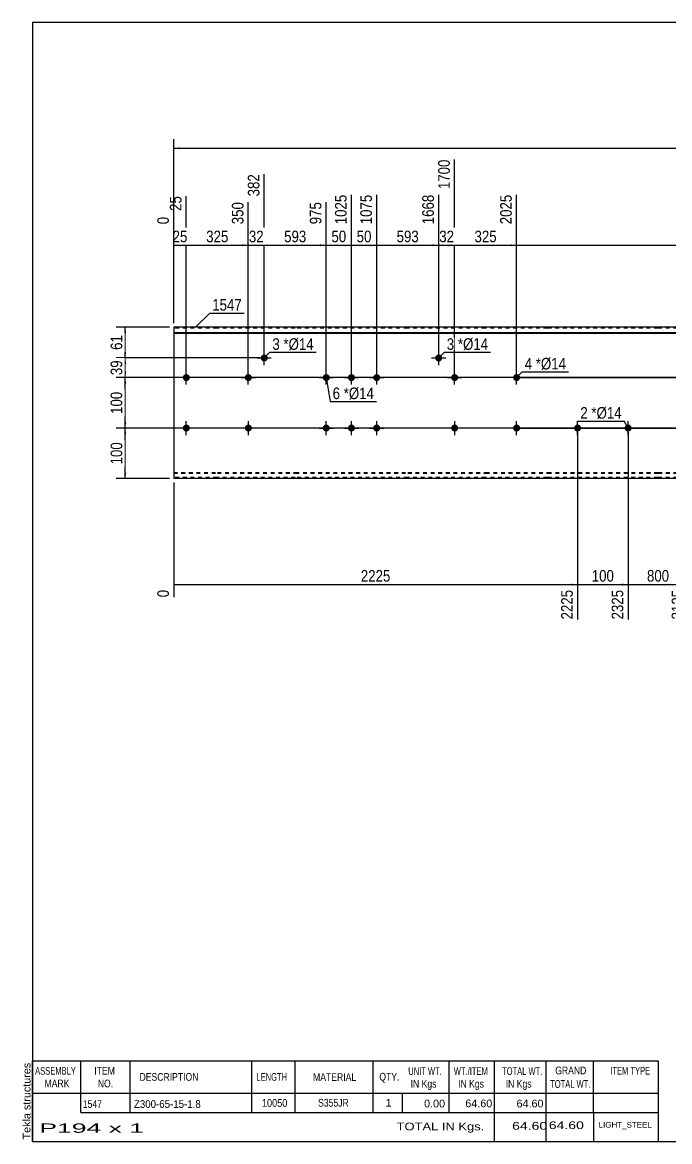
# Model space of a CAD drawing. Header units: millimetres. Extents: x -37 to 365, y -183 to 94.
# Drawn here: x -37.5 to 122.8, y -182.9 to 94.2 of the extents above; entities that cross this region are included whole.
import ezdxf

# ---------------------------------------------------------------- set-up
doc = ezdxf.new("R2010")
doc.units = ezdxf.units.MM
doc.linetypes.add('DXK_LINE_DOT1', pattern=[1.8814, 0.9407, -0.9407])
doc.styles.add('Arial', font='ARIAL.TTF', dxfattribs={"height": 0.2})
doc.styles.add('Arial Narrow', font='ARIALN.TTF', dxfattribs={"height": 0.2})

# ---------------------------------------------------------------- blocks, each defined once
blk = doc.blocks.new('Unknown-629086003-2321')
at = {"color": 5, "linetype": 'Continuous'}
for p, q in [((365.05, 94.17), (-34.95, 94.17)), ((-34.95, 94.17), (-34.95, -182.83)), ((365.05, -182.83), (365.05, 94.17)), ((-34.95, -182.83), (365.05, -182.83))]:
    blk.add_line(p, q, dxfattribs=at)
at = {"color": 174, "linetype": 'Continuous', "style": 'Arial'}
blk.add_text('Tekla structures', height=1.9102, rotation=90, dxfattribs=at).set_placement((-35.45, -182.33))
blk = doc.blocks.new('Bolt-629086003-1223 - 1203')
at = {"linetype": 'Continuous'}
blk.add_hatch(color=3, dxfattribs=at).paths.add_polyline_path([(17.59, 6.25, -1), (19.34, 6.25, -1)])
at = {"color": 3, "linetype": 'Continuous'}
for p, q in [((16.72, 6.25), (20.22, 6.25)), ((18.47, 4.5), (18.47, 8))]:
    blk.add_line(p, q, dxfattribs=at)
blk = doc.blocks.new('Part-629086003-1218 - 1203')
at = {"color": 2, "linetype": 'Continuous'}
for p, q in [((0, 18.75), (0, -18.75)), ((10.75, 18.75), (0, 18.75)), ((0, 17.42), (10.75, 17.42)), ((0, 17.27), (10.75, 17.27)), ((30.03, 18.75), (10.85, 18.75)), ((10.85, 17.42), (30.03, 17.42)), ((10.85, 17.27), (30.03, 17.27)), ((57.88, 18.75), (30.13, 18.75)), ((30.13, 17.42), (57.88, 17.42)), ((30.13, 17.27), (57.88, 17.27)), ((77.16, 18.75), (57.98, 18.75)), ((57.98, 17.42), (77.16, 17.42)), ((57.98, 17.27), (77.16, 17.27)), ((92.51, 18.75), (77.26, 18.75)), ((77.26, 17.42), (92.51, 17.42)), ((77.26, 17.27), (92.51, 17.27)), ((119.86, 18.75), (92.61, 18.75)), ((92.61, 17.42), (119.86, 17.42)), ((92.61, 17.27), (119.86, 17.27)), ((147.21, 18.75), (119.96, 18.75)), ((119.96, 17.42), (147.21, 17.42)), ((119.96, 17.27), (147.21, 17.27)), ((174.56, 18.75), (147.31, 18.75)), ((147.31, 17.42), (174.56, 17.42)), ((147.31, 17.27), (174.56, 17.27)), ((188.91, 18.75), (174.66, 18.75)), ((174.66, 17.42), (188.91, 17.42)), ((174.66, 17.27), (188.91, 17.27)), ((216.26, 18.75), (189.01, 18.75)), ((189.01, 17.42), (216.26, 17.42)), ((189.01, 17.27), (216.26, 17.27)), ((243.61, 18.75), (216.36, 18.75)), ((216.36, 17.42), (243.61, 17.42)), ((216.36, 17.27), (243.61, 17.27)), ((258.95, 18.75), (243.71, 18.75)), ((243.71, 17.42), (258.95, 17.42)), ((243.71, 17.27), (258.95, 17.27)), ((279.68, 18.75), (259.05, 18.75)), ((259.05, 17.42), (279.68, 17.42)), ((259.05, 17.27), (279.68, 17.27)), ((307.52, 18.75), (279.78, 18.75)), ((279.78, 17.42), (307.52, 17.42)), ((279.78, 17.27), (307.52, 17.27)), ((328.25, 18.75), (307.62, 18.75)), ((307.62, 17.42), (328.25, 17.42)), ((307.62, 17.27), (328.25, 17.27)), ((339.1, 18.75), (328.35, 18.75)), ((328.35, 17.42), (339.1, 17.42)), ((328.35, 17.27), (339.1, 17.27)), ((339.1, 17.42), (339.1, 18.75)), ((339.1, -18.75), (339.1, 17.42)), ((10.75, -18.75), (0, -18.75)), ((30.03, -18.75), (10.85, -18.75)), ((57.88, -18.75), (30.13, -18.75)), ((77.16, -18.75), (57.98, -18.75)), ((92.51, -18.75), (77.26, -18.75)), ((119.86, -18.75), (92.61, -18.75)), ((147.21, -18.75), (119.96, -18.75)), ((174.56, -18.75), (147.31, -18.75)), ((188.91, -18.75), (174.66, -18.75)), ((216.26, -18.75), (189.01, -18.75)), ((243.61, -18.75), (216.36, -18.75)), ((258.95, -18.75), (243.71, -18.75)), ((279.68, -18.75), (259.05, -18.75)), ((307.52, -18.75), (279.78, -18.75)), ((328.25, -18.75), (307.62, -18.75)), ((339.1, -18.75), (328.35, -18.75))]:
    blk.add_line(p, q, dxfattribs=at)
at = {"color": 7, "linetype": 'DXK_LINE_DOT1'}
for p, q in [((10.75, 18.52), (0, 18.52)), ((30.03, 18.52), (10.85, 18.52)), ((57.88, 18.52), (30.13, 18.52)), ((77.16, 18.52), (57.98, 18.52)), ((92.51, 18.52), (77.26, 18.52)), ((119.86, 18.52), (92.61, 18.52)), ((147.21, 18.52), (119.96, 18.52)), ((174.56, 18.52), (147.31, 18.52)), ((188.91, 18.52), (174.66, 18.52)), ((216.26, 18.52), (189.01, 18.52)), ((243.61, 18.52), (216.36, 18.52)), ((258.95, 18.52), (243.71, 18.52)), ((279.68, 18.52), (259.05, 18.52)), ((307.52, 18.52), (279.78, 18.52)), ((328.25, 18.52), (307.62, 18.52)), ((339.1, 18.52), (328.35, 18.52)), ((0, -17.27), (10.75, -17.27)), ((0, -17.42), (10.75, -17.42)), ((10.75, -18.52), (0, -18.52)), ((10.85, -17.27), (30.03, -17.27)), ((10.85, -17.42), (30.03, -17.42)), ((30.03, -18.52), (10.85, -18.52)), ((30.13, -17.27), (57.88, -17.27)), ((30.13, -17.42), (57.88, -17.42)), ((57.88, -18.52), (30.13, -18.52)), ((57.98, -17.27), (77.16, -17.27)), ((57.98, -17.42), (77.16, -17.42)), ((77.16, -18.52), (57.98, -18.52)), ((77.26, -17.27), (92.51, -17.27)), ((77.26, -17.42), (92.51, -17.42)), ((92.51, -18.52), (77.26, -18.52)), ((92.61, -17.27), (119.86, -17.27)), ((92.61, -17.42), (119.86, -17.42)), ((119.86, -18.52), (92.61, -18.52)), ((119.96, -17.27), (147.21, -17.27)), ((119.96, -17.42), (147.21, -17.42)), ((147.21, -18.52), (119.96, -18.52)), ((147.31, -17.27), (174.56, -17.27)), ((147.31, -17.42), (174.56, -17.42)), ((174.56, -18.52), (147.31, -18.52)), ((174.66, -17.27), (188.91, -17.27)), ((174.66, -17.42), (188.91, -17.42)), ((188.91, -18.52), (174.66, -18.52)), ((189.01, -17.27), (216.26, -17.27)), ((189.01, -17.42), (216.26, -17.42)), ((216.26, -18.52), (189.01, -18.52)), ((216.36, -17.27), (243.61, -17.27)), ((216.36, -17.42), (243.61, -17.42)), ((243.61, -18.52), (216.36, -18.52)), ((243.71, -17.27), (258.95, -17.27)), ((243.71, -17.42), (258.95, -17.42)), ((258.95, -18.52), (243.71, -18.52)), ((259.05, -17.27), (279.68, -17.27)), ((259.05, -17.42), (279.68, -17.42)), ((279.68, -18.52), (259.05, -18.52)), ((279.78, -17.27), (307.52, -17.27)), ((279.78, -17.42), (307.52, -17.42)), ((307.52, -18.52), (279.78, -18.52)), ((307.62, -17.27), (328.25, -17.27)), ((307.62, -17.42), (328.25, -17.42)), ((328.25, -18.52), (307.62, -18.52)), ((328.35, -17.27), (339.1, -17.27)), ((328.35, -17.42), (339.1, -17.42)), ((339.1, -18.52), (328.35, -18.52))]:
    blk.add_line(p, q, dxfattribs=at)
blk = doc.blocks.new('Bolt-629086003-1219 - 1203')
at = {"linetype": 'Continuous'}
for points in [[(36.88, 6.25, -1), (38.63, 6.25, -1)], [(43.13, 6.25, -1), (44.88, 6.25, -1)], [(49.38, 6.25, -1), (51.13, 6.25, -1)], [(36.88, -6.25, -1), (38.63, -6.25, -1)], [(43.13, -6.25, -1), (44.88, -6.25, -1)], [(49.38, -6.25, -1), (51.13, -6.25, -1)]]:
    blk.add_hatch(color=3, dxfattribs=at).paths.add_polyline_path(points)
at = {"color": 3, "linetype": 'Continuous'}
for p, q in [((36, 6.25), (39.5, 6.25)), ((37.75, 4.5), (37.75, 8)), ((42.25, 6.25), (45.75, 6.25)), ((44, 4.5), (44, 8)), ((48.5, 6.25), (52, 6.25)), ((50.25, 4.5), (50.25, 8)), ((37.75, -8), (37.75, -4.5)), ((44, -8), (44, -4.5)), ((50.25, -8), (50.25, -4.5)), ((36, -6.25), (39.5, -6.25)), ((42.25, -6.25), (45.75, -6.25)), ((48.5, -6.25), (52, -6.25))]:
    blk.add_line(p, q, dxfattribs=at)
blk = doc.blocks.new('Bolt-629086003-1220 - 1203')
at = {"linetype": 'Continuous'}
blk.add_hatch(color=3, dxfattribs=at).paths.add_polyline_path([(21.54, 11.1, -1), (23.29, 11.1, -1)])
at = {"color": 3, "linetype": 'Continuous'}
for p, q in [((20.66, 11.1), (24.16, 11.1)), ((22.41, 9.35), (22.41, 12.85))]:
    blk.add_line(p, q, dxfattribs=at)
blk = doc.blocks.new('Bolt-629086003-1221 - 1203')
at = {"linetype": 'Continuous'}
blk.add_hatch(color=3, dxfattribs=at).paths.add_polyline_path([(64.72, 11.1, -1), (66.47, 11.1, -1)])
at = {"color": 3, "linetype": 'Continuous'}
for p, q in [((63.85, 11.1), (67.35, 11.1)), ((65.6, 9.35), (65.6, 12.85))]:
    blk.add_line(p, q, dxfattribs=at)
blk = doc.blocks.new('Bolt-629086003-1222 - 1203')
at = {"linetype": 'Continuous'}
blk.add_hatch(color=3, dxfattribs=at).paths.add_polyline_path([(19.34, -6.25, -1), (17.59, -6.25, -1)])
at = {"color": 3, "linetype": 'Continuous'}
for p, q in [((18.47, -4.5), (18.47, -8)), ((20.22, -6.25), (16.72, -6.25))]:
    blk.add_line(p, q, dxfattribs=at)
blk = doc.blocks.new('Bolt-629086003-1238 - 1203')
at = {"linetype": 'Continuous'}
blk.add_hatch(color=3, dxfattribs=at).paths.add_polyline_path([(68.67, 6.25, -1), (70.42, 6.25, -1)])
at = {"color": 3, "linetype": 'Continuous'}
for p, q in [((67.79, 6.25), (71.29, 6.25)), ((69.54, 4.5), (69.54, 8))]:
    blk.add_line(p, q, dxfattribs=at)
blk = doc.blocks.new('Bolt-629086003-1239 - 1203')
at = {"linetype": 'Continuous'}
blk.add_hatch(color=3, dxfattribs=at).paths.add_polyline_path([(70.42, -6.25, -1), (68.67, -6.25, -1)])
at = {"color": 3, "linetype": 'Continuous'}
for p, q in [((69.54, -4.5), (69.54, -8)), ((71.29, -6.25), (67.79, -6.25))]:
    blk.add_line(p, q, dxfattribs=at)
blk = doc.blocks.new('Bolt-629086003-1240 - 1203')
at = {"linetype": 'Continuous'}
for points in [[(2.25, 6.25, -1), (4, 6.25, -1)], [(84.01, 6.25, -1), (85.76, 6.25, -1)]]:
    blk.add_hatch(color=3, dxfattribs=at).paths.add_polyline_path(points)
at = {"color": 3, "linetype": 'Continuous'}
for p, q in [((4.87, 6.25), (1.37, 6.25)), ((3.12, 4.5), (3.12, 8)), ((86.63, 6.25), (83.13, 6.25)), ((84.88, 4.5), (84.88, 8))]:
    blk.add_line(p, q, dxfattribs=at)
blk = doc.blocks.new('Bolt-629086003-1241 - 1203')
at = {"linetype": 'Continuous'}
for points in [[(2.25, -6.25, -1), (4, -6.25, -1)], [(84.01, -6.25, -1), (85.76, -6.25, -1)]]:
    blk.add_hatch(color=3, dxfattribs=at).paths.add_polyline_path(points)
at = {"color": 3, "linetype": 'Continuous'}
for p, q in [((3.12, -8), (3.12, -4.5)), ((84.88, -8), (84.88, -4.5)), ((4.87, -6.25), (1.37, -6.25)), ((86.63, -6.25), (83.13, -6.25))]:
    blk.add_line(p, q, dxfattribs=at)
blk = doc.blocks.new('Bolt-629086003-1242 - 1203')
at = {"linetype": 'Continuous'}
for points in [[(99.98, -5.37, -1), (99.98, -7.12, -1)], [(112.48, -5.37, -1), (112.48, -7.12, -1)]]:
    blk.add_hatch(color=3, dxfattribs=at).paths.add_polyline_path(points)
at = {"color": 3, "linetype": 'Continuous'}
for p, q in [((99.98, -8), (99.98, -4.5)), ((112.48, -8), (112.48, -4.5)), ((98.23, -6.25), (101.73, -6.25)), ((110.73, -6.25), (114.23, -6.25))]:
    blk.add_line(p, q, dxfattribs=at)
blk = doc.blocks.new('StraightDimension-629086003-1313 - 1203')
at = {"linetype": 'Continuous'}
blk.add_hatch(color=7, dxfattribs=at).paths.add_polyline_path([(125.83, -44.75), (127.33, -45), (125.83, -45.25)])
at = {"color": 7, "linetype": 'Continuous'}
for p, q in [((112.48, -7.25), (112.48, -53.61)), ((127.33, -7.25), (127.33, -53.61)), ((112.48, -45), (127.33, -45))]:
    blk.add_line(p, q, dxfattribs=at)
at = {"color": 0}
blk.add_wipeout([(123.25, -44.85), (123.25, -40.65), (116.56, -40.65), (116.56, -44.85)], dxfattribs=at)
at = {"color": 3, "style": 'Arial Narrow'}
blk.add_text('800', height=2.863, dxfattribs=at).set_placement((117.16, -44.25))
at = {"color": 0, "linetype": 'Continuous'}
blk.add_wipeout([(126.73, -45.7), (122.53, -45.7), (122.53, -54.21), (126.73, -54.21)], dxfattribs=at)
at = {"color": 3, "linetype": 'Continuous', "style": 'Arial Narrow'}
blk.add_text('3125', height=2.863, rotation=90.0002, dxfattribs=at).set_placement((126.13, -53.61))
blk = doc.blocks.new('StraightDimension-629086003-1314 - 1203')
at = {"linetype": 'Continuous'}
blk.add_hatch(color=7, dxfattribs=at).paths.add_polyline_path([(110.98, -44.75), (112.48, -45), (110.98, -45.25)])
at = {"color": 7, "linetype": 'Continuous'}
for p, q in [((99.98, -7.25), (99.98, -53.61)), ((112.48, -7.25), (112.48, -53.61)), ((99.98, -45), (112.48, -45))]:
    blk.add_line(p, q, dxfattribs=at)
at = {"color": 0}
blk.add_wipeout([(109.57, -44.85), (109.57, -40.65), (102.89, -40.65), (102.89, -44.85)], dxfattribs=at)
at = {"color": 3, "style": 'Arial Narrow'}
blk.add_text('100', height=2.863, dxfattribs=at).set_placement((103.49, -44.25))
at = {"color": 0, "linetype": 'Continuous'}
blk.add_wipeout([(111.88, -45.7), (107.68, -45.7), (107.68, -54.21), (111.88, -54.21)], dxfattribs=at)
at = {"color": 3, "linetype": 'Continuous', "style": 'Arial Narrow'}
blk.add_text('2325', height=2.863, rotation=90.0002, dxfattribs=at).set_placement((111.28, -53.61))
blk = doc.blocks.new('StraightDimension-629086003-1315 - 1203')
at = {"linetype": 'Continuous'}
blk.add_hatch(color=7, dxfattribs=at).paths.add_polyline_path([(98.48, -44.75), (99.98, -45), (98.48, -45.25)])
at = {"color": 7, "linetype": 'Continuous'}
for p, q in [((99.98, -7.25), (99.98, -53.61)), ((0, -19.75), (0, -48.13)), ((0, -45), (99.98, -45))]:
    blk.add_line(p, q, dxfattribs=at)
at = {"color": 0}
blk.add_wipeout([(54.25, -44.85), (54.25, -40.65), (45.73, -40.65), (45.73, -44.85)], dxfattribs=at)
at = {"color": 0, "linetype": 'Continuous'}
for points in [[(-0.6, -45.7), (-4.8, -45.7), (-4.8, -48.73), (-0.6, -48.73)], [(99.38, -45.7), (95.18, -45.7), (95.18, -54.21), (99.38, -54.21)]]:
    blk.add_wipeout(points, dxfattribs=at)
at = {"color": 3, "style": 'Arial Narrow'}
blk.add_text('2225', height=2.863, dxfattribs=at).set_placement((46.33, -44.25))
at = {"color": 3, "linetype": 'Continuous', "style": 'Arial Narrow'}
for s, height, p in [('0', 2.86, (-1.2, -48.13)), ('2225', 2.863, (98.78, -53.61))]:
    blk.add_text(s, height=height, rotation=90.0002, dxfattribs=at).set_placement(p)
blk = doc.blocks.new('StraightDimension-629086003-1388 - 1203')
at = {"linetype": 'Continuous'}
blk.add_hatch(color=7, dxfattribs=at).paths.add_polyline_path([(337.6, 39.25), (339.1, 39), (337.6, 38.75)])
at = {"color": 7, "linetype": 'Continuous'}
for p, q in [((84.88, 7.25), (84.88, 51.51)), ((339.1, 19.75), (339.1, 49.44)), ((84.88, 39), (339.1, 39))]:
    blk.add_line(p, q, dxfattribs=at)
at = {"color": 0, "linetype": 'Continuous'}
blk.add_wipeout([(338.5, 50.04), (334.3, 50.04), (334.3, 39.7), (338.5, 39.7)], dxfattribs=at)
at = {"color": 0}
blk.add_wipeout([(216.25, 39.15), (216.25, 43.35), (207.73, 43.35), (207.73, 39.15)], dxfattribs=at)
at = {"color": 3, "linetype": 'Continuous', "style": 'Arial Narrow'}
blk.add_text('10050', height=2.863, rotation=90.0002, dxfattribs=at).set_placement((337.9, 40.3))
at = {"color": 3, "style": 'Arial Narrow'}
blk.add_text('8025', height=2.863, dxfattribs=at).set_placement((208.33, 39.75))
blk = doc.blocks.new('StraightDimension-629086003-1389 - 1203')
at = {"linetype": 'Continuous'}
blk.add_hatch(color=7, dxfattribs=at).paths.add_polyline_path([(83.38, 39.25), (84.88, 39), (83.38, 38.75)])
at = {"color": 7, "linetype": 'Continuous'}
for p, q in [((69.54, 7.25), (69.54, 60.21)), ((84.88, 7.25), (84.88, 51.51)), ((69.54, 39), (84.88, 39))]:
    blk.add_line(p, q, dxfattribs=at)
at = {"color": 0}
blk.add_wipeout([(80.56, 39.15), (80.56, 43.35), (73.87, 43.35), (73.87, 39.15)], dxfattribs=at)
at = {"color": 0, "linetype": 'Continuous'}
blk.add_wipeout([(84.28, 52.11), (80.08, 52.11), (80.08, 43.6), (84.28, 43.6)], dxfattribs=at)
at = {"color": 3, "linetype": 'Continuous', "style": 'Arial Narrow'}
blk.add_text('2025', height=2.863, rotation=90.0002, dxfattribs=at).set_placement((83.68, 44.2))
at = {"color": 3, "style": 'Arial Narrow'}
blk.add_text('325', height=2.863, dxfattribs=at).set_placement((74.47, 39.75))
blk = doc.blocks.new('StraightDimension-629086003-1390 - 1203')
at = {"linetype": 'Continuous'}
blk.add_hatch(color=7, dxfattribs=at).paths.add_polyline_path([(68.04, 39.25), (69.54, 39), (68.04, 38.75)])
at = {"color": 7, "linetype": 'Continuous'}
for p, q in [((69.54, 7.25), (69.54, 60.21)), ((65.6, 12.1), (65.6, 51.51)), ((65.6, 39), (69.54, 39))]:
    blk.add_line(p, q, dxfattribs=at)
at = {"color": 0, "linetype": 'Continuous'}
blk.add_wipeout([(68.94, 60.81), (64.74, 60.81), (64.74, 52.3), (68.94, 52.3)], dxfattribs=at)
at = {"color": 0}
blk.add_wipeout([(70, 39.15), (70, 43.35), (65.14, 43.35), (65.14, 39.15)], dxfattribs=at)
at = {"color": 3, "linetype": 'Continuous', "style": 'Arial Narrow'}
blk.add_text('1700', height=2.863, rotation=90.0002, dxfattribs=at).set_placement((68.34, 52.9))
at = {"color": 3, "style": 'Arial Narrow'}
blk.add_text('32', height=2.863, dxfattribs=at).set_placement((65.74, 39.75))
blk = doc.blocks.new('StraightDimension-629086003-1391 - 1203')
at = {"linetype": 'Continuous'}
blk.add_hatch(color=7, dxfattribs=at).paths.add_polyline_path([(64.1, 39.25), (65.6, 39), (64.1, 38.75)])
at = {"color": 7, "linetype": 'Continuous'}
for p, q in [((50.25, 7.25), (50.25, 51.51)), ((65.6, 12.1), (65.6, 51.51)), ((50.25, 39), (65.6, 39))]:
    blk.add_line(p, q, dxfattribs=at)
at = {"color": 0}
blk.add_wipeout([(61.27, 39.15), (61.27, 43.35), (54.58, 43.35), (54.58, 39.15)], dxfattribs=at)
at = {"color": 0, "linetype": 'Continuous'}
blk.add_wipeout([(65, 52.11), (60.8, 52.11), (60.8, 43.6), (65, 43.6)], dxfattribs=at)
at = {"color": 3, "linetype": 'Continuous', "style": 'Arial Narrow'}
blk.add_text('1668', height=2.863, rotation=90.0002, dxfattribs=at).set_placement((64.4, 44.2))
at = {"color": 3, "style": 'Arial Narrow'}
blk.add_text('593', height=2.863, dxfattribs=at).set_placement((55.18, 39.75))
blk = doc.blocks.new('StraightDimension-629086003-1392 - 1203')
at = {"linetype": 'Continuous'}
blk.add_hatch(color=7, dxfattribs=at).paths.add_polyline_path([(48.75, 39.25), (50.25, 39), (48.75, 38.75)])
at = {"color": 7, "linetype": 'Continuous'}
for p, q in [((44, 7.25), (44, 51.51)), ((50.25, 7.25), (50.25, 51.51)), ((44, 39), (50.25, 39))]:
    blk.add_line(p, q, dxfattribs=at)
at = {"color": 0}
blk.add_wipeout([(49.56, 39.15), (49.56, 43.35), (44.7, 43.35), (44.7, 39.15)], dxfattribs=at)
at = {"color": 0, "linetype": 'Continuous'}
blk.add_wipeout([(49.65, 52.11), (45.45, 52.11), (45.45, 43.6), (49.65, 43.6)], dxfattribs=at)
at = {"color": 3, "linetype": 'Continuous', "style": 'Arial Narrow'}
blk.add_text('1075', height=2.863, rotation=90.0002, dxfattribs=at).set_placement((49.05, 44.2))
at = {"color": 3, "style": 'Arial Narrow'}
blk.add_text('50', height=2.863, dxfattribs=at).set_placement((45.3, 39.75))
blk = doc.blocks.new('StraightDimension-629086003-1393 - 1203')
at = {"linetype": 'Continuous'}
blk.add_hatch(color=7, dxfattribs=at).paths.add_polyline_path([(42.5, 39.25), (44, 39), (42.5, 38.75)])
at = {"color": 7, "linetype": 'Continuous'}
for p, q in [((44, 7.25), (44, 51.51)), ((37.75, 7.25), (37.75, 49.68)), ((37.75, 39), (44, 39))]:
    blk.add_line(p, q, dxfattribs=at)
at = {"color": 0}
blk.add_wipeout([(43.31, 39.15), (43.31, 43.35), (38.45, 43.35), (38.45, 39.15)], dxfattribs=at)
at = {"color": 0, "linetype": 'Continuous'}
blk.add_wipeout([(43.4, 52.11), (39.2, 52.11), (39.2, 43.6), (43.4, 43.6)], dxfattribs=at)
at = {"color": 3, "linetype": 'Continuous', "style": 'Arial Narrow'}
blk.add_text('1025', height=2.863, rotation=90.0002, dxfattribs=at).set_placement((42.8, 44.2))
at = {"color": 3, "style": 'Arial Narrow'}
blk.add_text('50', height=2.863, dxfattribs=at).set_placement((39.05, 39.75))
blk = doc.blocks.new('StraightDimension-629086003-1394 - 1203')
at = {"linetype": 'Continuous'}
blk.add_hatch(color=7, dxfattribs=at).paths.add_polyline_path([(36.25, 39.25), (37.75, 39), (36.25, 38.75)])
at = {"color": 7, "linetype": 'Continuous'}
for p, q in [((22.41, 12.1), (22.41, 56.58)), ((37.75, 7.25), (37.75, 49.68)), ((22.41, 39), (37.75, 39))]:
    blk.add_line(p, q, dxfattribs=at)
at = {"color": 0}
blk.add_wipeout([(33.43, 39.15), (33.43, 43.35), (26.74, 43.35), (26.74, 39.15)], dxfattribs=at)
at = {"color": 0, "linetype": 'Continuous'}
blk.add_wipeout([(37.15, 50.28), (32.95, 50.28), (32.95, 43.6), (37.15, 43.6)], dxfattribs=at)
at = {"color": 3, "linetype": 'Continuous', "style": 'Arial Narrow'}
blk.add_text('975', height=2.863, rotation=90.0002, dxfattribs=at).set_placement((36.55, 44.2))
at = {"color": 3, "style": 'Arial Narrow'}
blk.add_text('593', height=2.863, dxfattribs=at).set_placement((27.34, 39.75))
blk = doc.blocks.new('StraightDimension-629086003-1395 - 1203')
at = {"linetype": 'Continuous'}
blk.add_hatch(color=7, dxfattribs=at).paths.add_polyline_path([(20.91, 39.25), (22.41, 39), (20.91, 38.75)])
at = {"color": 7, "linetype": 'Continuous'}
for p, q in [((22.41, 12.1), (22.41, 56.58)), ((18.47, 7.25), (18.47, 49.68)), ((18.47, 39), (22.41, 39))]:
    blk.add_line(p, q, dxfattribs=at)
at = {"color": 0, "linetype": 'Continuous'}
blk.add_wipeout([(21.81, 57.18), (17.61, 57.18), (17.61, 50.5), (21.81, 50.5)], dxfattribs=at)
at = {"color": 0}
blk.add_wipeout([(22.87, 39.15), (22.87, 43.35), (18.01, 43.35), (18.01, 39.15)], dxfattribs=at)
at = {"color": 3, "linetype": 'Continuous', "style": 'Arial Narrow'}
blk.add_text('382', height=2.863, rotation=90.0002, dxfattribs=at).set_placement((21.21, 51.1))
at = {"color": 3, "style": 'Arial Narrow'}
blk.add_text('32', height=2.863, dxfattribs=at).set_placement((18.61, 39.75))
blk = doc.blocks.new('StraightDimension-629086003-1396 - 1203')
at = {"linetype": 'Continuous'}
blk.add_hatch(color=7, dxfattribs=at).paths.add_polyline_path([(16.97, 39.25), (18.47, 39), (16.97, 38.75)])
at = {"color": 7, "linetype": 'Continuous'}
for p, q in [((3.12, 7.25), (3.12, 51.16)), ((18.47, 7.25), (18.47, 49.68)), ((3.12, 39), (18.47, 39))]:
    blk.add_line(p, q, dxfattribs=at)
at = {"color": 0}
blk.add_wipeout([(14.14, 39.15), (14.14, 43.35), (7.45, 43.35), (7.45, 39.15)], dxfattribs=at)
at = {"color": 0, "linetype": 'Continuous'}
blk.add_wipeout([(17.87, 50.28), (13.67, 50.28), (13.67, 43.6), (17.87, 43.6)], dxfattribs=at)
at = {"color": 3, "linetype": 'Continuous', "style": 'Arial Narrow'}
blk.add_text('350', height=2.863, rotation=90.0002, dxfattribs=at).set_placement((17.27, 44.2))
at = {"color": 3, "style": 'Arial Narrow'}
blk.add_text('325', height=2.863, dxfattribs=at).set_placement((8.05, 39.75))
blk = doc.blocks.new('StraightDimension-629086003-1397 - 1203')
at = {"linetype": 'Continuous'}
blk.add_hatch(color=7, dxfattribs=at).paths.add_polyline_path([(1.62, 39.25), (3.12, 39), (1.62, 38.75)])
at = {"color": 7, "linetype": 'Continuous'}
for p, q in [((3.12, 7.25), (3.12, 51.16)), ((0, 19.75), (0, 46.03)), ((0, 39), (3.12, 39))]:
    blk.add_line(p, q, dxfattribs=at)
at = {"color": 0, "linetype": 'Continuous'}
blk.add_wipeout([(2.52, 51.76), (-1.68, 51.76), (-1.68, 46.9), (2.52, 46.9)], dxfattribs=at)
at = {"color": 0}
blk.add_wipeout([(3.99, 39.15), (3.99, 43.35), (-0.87, 43.35), (-0.87, 39.15)], dxfattribs=at)
at = {"color": 0, "linetype": 'Continuous'}
blk.add_wipeout([(-0.6, 46.63), (-4.8, 46.63), (-4.8, 43.6), (-0.6, 43.6)], dxfattribs=at)
at = {"color": 3, "linetype": 'Continuous', "style": 'Arial Narrow'}
for s, height, p in [('25', 2.863, (1.92, 47.5)), ('0', 2.86, (-1.2, 44.2))]:
    blk.add_text(s, height=height, rotation=90.0002, dxfattribs=at).set_placement(p)
at = {"color": 3, "style": 'Arial Narrow'}
blk.add_text('25', height=2.863, dxfattribs=at).set_placement((-0.27, 39.75))
blk = doc.blocks.new('StraightDimension-629086003-1436 - 1203')
at = {"linetype": 'Continuous'}
for points in [[(-12.25, 17.25), (-12, 18.75), (-11.75, 17.25)], [(-11.75, 12.6), (-12, 11.1), (-12.25, 12.6)]]:
    blk.add_hatch(color=7, dxfattribs=at).paths.add_polyline_path(points)
at = {"color": 7, "linetype": 'Continuous'}
for p, q in [((-1, 18.75), (-14.25, 18.75)), ((-12, 11.1), (-12, 18.75)), ((21.41, 11.1), (-14.25, 11.1))]:
    blk.add_line(p, q, dxfattribs=at)
at = {"color": 0}
blk.add_wipeout([(-12.15, 17.35), (-16.35, 17.35), (-16.35, 12.5), (-12.15, 12.5)], dxfattribs=at)
at = {"color": 3, "style": 'Arial Narrow'}
blk.add_text('61', height=2.863, rotation=90.0002, dxfattribs=at).set_placement((-12.75, 13.1))
blk = doc.blocks.new('StraightDimension-629086003-1437 - 1203')
at = {"linetype": 'Continuous'}
for points in [[(-12.25, 9.6), (-12, 11.1), (-11.75, 9.6)], [(-11.75, 7.75), (-12, 6.25), (-12.25, 7.75)]]:
    blk.add_hatch(color=7, dxfattribs=at).paths.add_polyline_path(points)
at = {"color": 7, "linetype": 'Continuous'}
for p, q in [((21.41, 11.1), (-14.25, 11.1)), ((-12, 6.25), (-12, 11.1)), ((250.33, 6.25), (-14.25, 6.25))]:
    blk.add_line(p, q, dxfattribs=at)
at = {"color": 0}
blk.add_wipeout([(-12.15, 11.1), (-16.35, 11.1), (-16.35, 6.25), (-12.15, 6.25)], dxfattribs=at)
at = {"color": 3, "style": 'Arial Narrow'}
blk.add_text('39', height=2.863, rotation=90.0002, dxfattribs=at).set_placement((-12.75, 6.85))
blk = doc.blocks.new('StraightDimension-629086003-1438 - 1203')
at = {"linetype": 'Continuous'}
for points in [[(-12.25, 4.75), (-12, 6.25), (-11.75, 4.75)], [(-11.75, -4.75), (-12, -6.25), (-12.25, -4.75)]]:
    blk.add_hatch(color=7, dxfattribs=at).paths.add_polyline_path(points)
at = {"color": 7, "linetype": 'Continuous'}
for p, q in [((250.33, 6.25), (-14.25, 6.25)), ((-12, -6.25), (-12, 6.25)), ((250.33, -6.25), (-14.25, -6.25))]:
    blk.add_line(p, q, dxfattribs=at)
at = {"color": 0}
blk.add_wipeout([(-12.15, 3.34), (-16.35, 3.34), (-16.35, -3.34), (-12.15, -3.34)], dxfattribs=at)
at = {"color": 3, "style": 'Arial Narrow'}
blk.add_text('100', height=2.863, rotation=90.0002, dxfattribs=at).set_placement((-12.75, -2.74))
blk = doc.blocks.new('StraightDimension-629086003-1439 - 1203')
at = {"linetype": 'Continuous'}
for points in [[(-12.25, -7.75), (-12, -6.25), (-11.75, -7.75)], [(-11.75, -17.25), (-12, -18.75), (-12.25, -17.25)]]:
    blk.add_hatch(color=7, dxfattribs=at).paths.add_polyline_path(points)
at = {"color": 7, "linetype": 'Continuous'}
for p, q in [((250.33, -6.25), (-14.25, -6.25)), ((-12, -18.75), (-12, -6.25)), ((-1, -18.75), (-14.25, -18.75))]:
    blk.add_line(p, q, dxfattribs=at)
at = {"color": 0}
blk.add_wipeout([(-12.15, -9.16), (-16.35, -9.16), (-16.35, -15.84), (-12.15, -15.84)], dxfattribs=at)
at = {"color": 3, "style": 'Arial Narrow'}
blk.add_text('100', height=2.863, rotation=90.0002, dxfattribs=at).set_placement((-12.75, -15.24))
blk = doc.blocks.new('StraightDimension-629086003-1471 - 1203')
at = {"linetype": 'Continuous'}
for points in [[(350.75, 7.92), (351, 9.42), (351.25, 7.92)], [(351.25, 7.75), (351, 6.25), (350.75, 7.75)]]:
    blk.add_hatch(color=7, dxfattribs=at).paths.add_polyline_path(points)
at = {"color": 7, "linetype": 'Continuous'}
for p, q in [((316.24, 9.42), (353.4, 9.42)), ((351, 6.25), (351, 9.42)), ((85.88, 6.25), (353.4, 6.25))]:
    blk.add_line(p, q, dxfattribs=at)
at = {"color": 0}
blk.add_wipeout([(350.85, 10.26), (346.65, 10.26), (346.65, 5.41), (350.85, 5.41)], dxfattribs=at)
at = {"color": 3, "style": 'Arial Narrow'}
blk.add_text('25', height=2.863, rotation=90.0002, dxfattribs=at).set_placement((350.25, 6.01))
blk = doc.blocks.new('StraightDimension-629086003-1472 - 1203')
at = {"linetype": 'Continuous'}
for points in [[(350.75, 4.75), (351, 6.25), (351.25, 4.75)], [(351.25, -4.75), (351, -6.25), (350.75, -4.75)]]:
    blk.add_hatch(color=7, dxfattribs=at).paths.add_polyline_path(points)
at = {"color": 7, "linetype": 'Continuous'}
for p, q in [((85.88, 6.25), (353.4, 6.25)), ((351, -6.25), (351, 6.25)), ((85.88, -6.25), (353.4, -6.25))]:
    blk.add_line(p, q, dxfattribs=at)
at = {"color": 0}
blk.add_wipeout([(350.85, 3.34), (346.65, 3.34), (346.65, -3.34), (350.85, -3.34)], dxfattribs=at)
at = {"color": 3, "style": 'Arial Narrow'}
blk.add_text('100', height=2.863, rotation=90.0002, dxfattribs=at).set_placement((350.25, -2.74))
blk = doc.blocks.new('StraightDimension-629086003-1473 - 1203')
at = {"linetype": 'Continuous'}
for points in [[(350.75, -7.75), (351, -6.25), (351.25, -7.75)], [(351.25, -17.25), (351, -18.75), (350.75, -17.25)]]:
    blk.add_hatch(color=7, dxfattribs=at).paths.add_polyline_path(points)
at = {"color": 7, "linetype": 'Continuous'}
for p, q in [((85.88, -6.25), (353.4, -6.25)), ((351, -18.75), (351, -6.25)), ((340.1, -18.75), (353.4, -18.75))]:
    blk.add_line(p, q, dxfattribs=at)
at = {"color": 0}
blk.add_wipeout([(350.85, -9.16), (346.65, -9.16), (346.65, -15.84), (350.85, -15.84)], dxfattribs=at)
at = {"color": 3, "style": 'Arial Narrow'}
blk.add_text('100', height=2.863, rotation=90.0002, dxfattribs=at).set_placement((350.25, -15.24))
blk = doc.blocks.new('StraightDimension-629086003-1488 - 1203')
at = {"linetype": 'Continuous'}
for points in [[(1.5, 62.75), (0, 63), (1.5, 63.25)], [(337.6, 63.25), (339.1, 63), (337.6, 62.75)]]:
    blk.add_hatch(color=7, dxfattribs=at).paths.add_polyline_path(points)
at = {"color": 7, "linetype": 'Continuous'}
for p, q in [((0, 19.75), (0, 65.25)), ((339.1, 19.75), (339.1, 65.25)), ((0, 63), (339.1, 63))]:
    blk.add_line(p, q, dxfattribs=at)
at = {"color": 0}
blk.add_wipeout([(174.72, 63.15), (174.72, 67.35), (164.38, 67.35), (164.38, 63.15)], dxfattribs=at)
at = {"color": 3, "style": 'Arial Narrow'}
blk.add_text('10050', height=2.863, dxfattribs=at).set_placement((164.98, 63.75))
blk = doc.blocks.new('CBS_BOM-629086003-2401')
at = {"color": 7, "linetype": 'Continuous'}
for p, q in [((-34.98, -170.86), (-34.98, -162.86)), ((-34.98, -162.86), (119.94, -162.86)), ((-22.98, -170.86), (-22.98, -162.86)), ((-10.79, -170.86), (-10.79, -162.86)), ((19.38, -170.86), (19.38, -162.86)), ((30.06, -170.86), (30.06, -162.86)), ((49.37, -170.86), (49.37, -162.86)), ((68.17, -170.86), (68.17, -162.86)), ((79.39, -170.86), (79.39, -162.86)), ((92.17, -170.86), (92.17, -162.86)), ((103.92, -170.86), (103.92, -162.86)), ((119.94, -162.87), (119.94, -170.85)), ((-34.98, -170.86), (119.94, -170.86)), ((-34.98, -175.66), (-34.98, -170.86)), ((-22.98, -175.66), (-22.98, -170.86)), ((-10.79, -175.66), (-10.79, -170.86)), ((19.38, -175.66), (19.38, -170.86)), ((30.06, -175.66), (30.06, -170.86)), ((49.37, -175.66), (49.37, -170.86)), ((56.64, -175.66), (56.64, -170.86)), ((68.17, -175.66), (68.17, -170.86)), ((79.39, -175.66), (79.39, -170.86)), ((92.17, -175.66), (92.17, -170.86)), ((103.94, -175.66), (103.94, -170.86)), ((119.94, -170.87), (119.94, -175.66)), ((-34.98, -182.86), (-34.98, -175.68)), ((-22.98, -175.66), (119.94, -175.66)), ((79.39, -182.86), (79.39, -175.68)), ((92.17, -182.86), (92.17, -175.68)), ((103.98, -182.86), (103.98, -175.68)), ((119.94, -175.66), (119.94, -182.86)), ((-34.98, -182.86), (119.94, -182.86))]:
    blk.add_line(p, q, dxfattribs=at)
at = {"color": 3, "linetype": 'Continuous', "style": 'Arial'}
for s, height, width, p in [('ASSEMBLY', 1.91, 0.7, (-34.3, -166.29)), ('ITEM', 1.91, 0.8, (-19.65, -166.29)), ('DESCRIPTION', 1.9102, 0.8, (-8.46, -167.8)), ('LENGTH', 1.91, 0.7, (20.48, -167.8)), ('MATERIAL', 1.91, 0.8, (34.5, -167.84)), ('QTY.', 1.91, 0.8, (50.9, -167.76)), ('UNIT WT.', 1.91, 0.7, (58.06, -166.37)), ('WT./ITEM', 1.91, 0.7, (69.35, -166.37)), ('TOTAL WT.', 1.91, 0.7, (81.29, -166.37)), ('GRAND', 1.91, 0.8, (94.44, -166.21)), ('ITEM TYPE', 1.91, 0.7, (108.08, -166.28)), ('MARK', 1.91, 0.8, (-31.98, -169.43)), ('NO.', 1.91, 0.8, (-18.79, -169.43)), ('IN Kgs', 1.91, 0.8, (58.64, -169.5)), ('IN Kgs', 1.91, 0.8, (70.4, -169.5)), ('IN Kgs', 1.91, 0.8, (82.19, -169.5)), ('TOTAL WT.', 1.91, 0.7, (93.19, -169.55))]:
    blk.add_text(s, height=height, dxfattribs=dict(at, width=width)).set_placement(p)
at = {"color": 7, "linetype": 'Continuous', "style": 'Arial'}
for s, height, width, p in [('1547', 1.91, 0.8, (-22.52, -174.52)), ('Z300-65-15-1.8', 1.9102, 0.9, (-9.85, -174.52)), ('10050', 1.91, 0.85, (21.83, -174.24)), ('S355JR', 1.91, 0.8, (35.74, -174.2))]:
    blk.add_text(s, height=height, dxfattribs=dict(at, width=width)).set_placement(p)
for s, p in [('1', (52.46, -174.2)), ('0.00', (61.98, -174.39)), ('64.60', (72.19, -174.36)), ('64.60', (84.87, -174.39))]:
    blk.add_text(s, height=1.91, dxfattribs=at).set_placement(p)
at = {"color": 6, "linetype": 'Continuous', "style": 'Arial'}
for s, height, width, p in [('P194 x 1', 2.292, 2.05, (-33.26, -180.67)), ('TOTAL IN Kgs.', 1.9102, 1.2, (55.18, -180.07)), ('64.60', 1.91, 1.3, (83.77, -179.92)), ('64.60', 1.91, 1.3, (92.85, -179.76))]:
    blk.add_text(s, height=height, dxfattribs=dict(at, width=width)).set_placement(p)
blk.add_text('LIGHT_STEEL', height=1.4135, dxfattribs=at).set_placement((105.19, -179.41))
blk = doc.blocks.new('Mark-629086003-1545 - 1203')
at = {"color": 0}
blk.add_wipeout([(102.49, -3.92), (102.49, -0.92), (100.66, -0.92), (100.66, -3.92)], dxfattribs=at)
blk.add_wipeout([(102.49, -3.92), (102.49, -0.92), (100.66, -0.92), (100.66, -3.92)], dxfattribs=at)
blk.add_wipeout([(104.67, -3.92), (104.67, -0.92), (103.39, -0.92), (103.39, -3.92)], dxfattribs=at)
blk.add_wipeout([(104.67, -3.92), (104.67, -0.92), (103.39, -0.92), (103.39, -3.92)], dxfattribs=at)
at = {"color": 3, "style": 'Arial Narrow'}
blk.add_text('2', height=2.86, dxfattribs=at).set_placement((100.66, -3.92))
at = {"color": 0}
blk.add_wipeout([(110.88, -3.92), (110.88, -0.92), (104.67, -0.92), (104.67, -3.92)], dxfattribs=at)
blk.add_wipeout([(110.88, -3.92), (110.88, -0.92), (104.67, -0.92), (104.67, -3.92)], dxfattribs=at)
at = {"color": 7, "linetype": 'Continuous'}
for p in [(100.06, -4.52), (112.48, -6.25)]:
    blk.add_line(p, (111.48, -4.52), dxfattribs=at)
at = {"color": 3, "style": 'Arial Narrow'}
for s, height, p in [('*', 2.86, (103.39, -3.92)), ('Ø14', 2.863, (104.67, -3.92))]:
    blk.add_text(s, height=height, dxfattribs=at).set_placement(p)
blk = doc.blocks.new('MarkSet-629086003-1503 - 1203')
at = {"color": 0}
blk.add_wipeout([(26.25, 13.11), (26.25, 16.11), (24.43, 16.11), (24.43, 13.11)], dxfattribs=at)
blk.add_wipeout([(26.25, 13.11), (26.25, 16.11), (24.43, 16.11), (24.43, 13.11)], dxfattribs=at)
at = {"color": 7, "linetype": 'Continuous'}
blk.add_line((22.41, 11.1), (23.83, 12.51), dxfattribs=at)
at = {"color": 0}
blk.add_wipeout([(28.43, 13.11), (28.43, 16.11), (27.15, 16.11), (27.15, 13.11)], dxfattribs=at)
blk.add_wipeout([(28.43, 13.11), (28.43, 16.11), (27.15, 16.11), (27.15, 13.11)], dxfattribs=at)
at = {"color": 3, "style": 'Arial Narrow'}
blk.add_text('3', height=2.86, dxfattribs=at).set_placement((24.43, 13.11))
at = {"color": 0}
blk.add_wipeout([(34.65, 13.11), (34.65, 16.11), (28.43, 16.11), (28.43, 13.11)], dxfattribs=at)
blk.add_wipeout([(34.65, 13.11), (34.65, 16.11), (28.43, 16.11), (28.43, 13.11)], dxfattribs=at)
at = {"color": 7, "linetype": 'Continuous'}
blk.add_line((23.83, 12.51), (35.25, 12.51), dxfattribs=at)
at = {"color": 3, "style": 'Arial Narrow'}
for s, height, p in [('*', 2.86, (27.15, 13.11)), ('Ø14', 2.863, (28.43, 13.11))]:
    blk.add_text(s, height=height, dxfattribs=at).set_placement(p)
blk = doc.blocks.new('Mark-629086003-1491 - 1203')
at = {"color": 0}
blk.add_wipeout([(16.85, 22.82), (16.85, 25.82), (9.54, 25.82), (9.54, 22.82)], dxfattribs=at)
blk.add_wipeout([(16.85, 22.82), (16.85, 25.82), (9.54, 25.82), (9.54, 22.82)], dxfattribs=at)
at = {"color": 7, "linetype": 'Continuous'}
for p, q in [((5.4, 18.69), (8.94, 22.22)), ((8.94, 22.22), (17.45, 22.22))]:
    blk.add_line(p, q, dxfattribs=at)
at = {"color": 3, "style": 'Arial Narrow'}
blk.add_text('1547', height=2.863, dxfattribs=at).set_placement((9.54, 22.82))
blk = doc.blocks.new('MarkSet-629086003-1510 - 1203')
at = {"color": 0}
blk.add_wipeout([(69.44, 13.11), (69.44, 16.11), (67.61, 16.11), (67.61, 13.11)], dxfattribs=at)
blk.add_wipeout([(69.44, 13.11), (69.44, 16.11), (67.61, 16.11), (67.61, 13.11)], dxfattribs=at)
at = {"color": 7, "linetype": 'Continuous'}
blk.add_line((65.6, 11.1), (67.01, 12.51), dxfattribs=at)
at = {"color": 0}
blk.add_wipeout([(71.62, 13.11), (71.62, 16.11), (70.34, 16.11), (70.34, 13.11)], dxfattribs=at)
blk.add_wipeout([(71.62, 13.11), (71.62, 16.11), (70.34, 16.11), (70.34, 13.11)], dxfattribs=at)
at = {"color": 3, "style": 'Arial Narrow'}
blk.add_text('3', height=2.86, dxfattribs=at).set_placement((67.61, 13.11))
at = {"color": 0}
blk.add_wipeout([(77.83, 13.11), (77.83, 16.11), (71.62, 16.11), (71.62, 13.11)], dxfattribs=at)
blk.add_wipeout([(77.83, 13.11), (77.83, 16.11), (71.62, 16.11), (71.62, 13.11)], dxfattribs=at)
at = {"color": 7, "linetype": 'Continuous'}
blk.add_line((67.01, 12.51), (78.43, 12.51), dxfattribs=at)
at = {"color": 3, "style": 'Arial Narrow'}
for s, height, p in [('*', 2.86, (70.34, 13.11)), ('Ø14', 2.863, (71.62, 13.11))]:
    blk.add_text(s, height=height, dxfattribs=at).set_placement(p)
blk = doc.blocks.new('MarkSet-629086003-1535 - 1203')
at = {"color": 0}
blk.add_wipeout([(88.73, 8.26), (88.73, 11.26), (86.9, 11.26), (86.9, 8.26)], dxfattribs=at)
blk.add_wipeout([(88.73, 8.26), (88.73, 11.26), (86.9, 11.26), (86.9, 8.26)], dxfattribs=at)
at = {"color": 7, "linetype": 'Continuous'}
blk.add_line((84.88, 6.25), (86.3, 7.66), dxfattribs=at)
at = {"color": 0}
blk.add_wipeout([(90.9, 8.26), (90.9, 11.26), (89.63, 11.26), (89.63, 8.26)], dxfattribs=at)
blk.add_wipeout([(90.9, 8.26), (90.9, 11.26), (89.63, 11.26), (89.63, 8.26)], dxfattribs=at)
at = {"color": 3, "style": 'Arial Narrow'}
blk.add_text('4', height=2.86, dxfattribs=at).set_placement((86.9, 8.26))
at = {"color": 0}
blk.add_wipeout([(97.12, 8.26), (97.12, 11.26), (90.9, 11.26), (90.9, 8.26)], dxfattribs=at)
blk.add_wipeout([(97.12, 8.26), (97.12, 11.26), (90.9, 11.26), (90.9, 8.26)], dxfattribs=at)
at = {"color": 7, "linetype": 'Continuous'}
blk.add_line((86.3, 7.66), (97.72, 7.66), dxfattribs=at)
at = {"color": 3, "style": 'Arial Narrow'}
for s, height, p in [('*', 2.86, (89.63, 8.26)), ('Ø14', 2.863, (90.9, 8.26))]:
    blk.add_text(s, height=height, dxfattribs=at).set_placement(p)
blk = doc.blocks.new('Mark-629086003-1538 - 1203')
at = {"color": 0}
blk.add_wipeout([(41.18, 0.92), (41.18, 3.92), (39.35, 3.92), (39.35, 0.92)], dxfattribs=at)
blk.add_wipeout([(41.18, 0.92), (41.18, 3.92), (39.35, 3.92), (39.35, 0.92)], dxfattribs=at)
at = {"color": 7, "linetype": 'Continuous'}
blk.add_line((37.75, 6.25), (38.75, 0.32), dxfattribs=at)
at = {"color": 0}
blk.add_wipeout([(43.36, 0.92), (43.36, 3.92), (42.08, 3.92), (42.08, 0.92)], dxfattribs=at)
blk.add_wipeout([(43.36, 0.92), (43.36, 3.92), (42.08, 3.92), (42.08, 0.92)], dxfattribs=at)
at = {"color": 3, "style": 'Arial Narrow'}
blk.add_text('6', height=2.86, dxfattribs=at).set_placement((39.35, 0.92))
at = {"color": 0}
blk.add_wipeout([(49.57, 0.92), (49.57, 3.92), (43.36, 3.92), (43.36, 0.92)], dxfattribs=at)
blk.add_wipeout([(49.57, 0.92), (49.57, 3.92), (43.36, 3.92), (43.36, 0.92)], dxfattribs=at)
at = {"color": 7, "linetype": 'Continuous'}
blk.add_line((38.75, 0.32), (50.17, 0.32), dxfattribs=at)
at = {"color": 3, "style": 'Arial Narrow'}
for s, height, p in [('*', 2.86, (42.08, 0.92)), ('Ø14', 2.863, (43.36, 0.92))]:
    blk.add_text(s, height=height, dxfattribs=at).set_placement(p)

msp = doc.modelspace()

# ---------------------------------------------------------------- block references
for name in ['Unknown-629086003-2321', 'Part-629086003-1218 - 1203', 'Bolt-629086003-1220 - 1203', 'Bolt-629086003-1221 - 1203', 'Bolt-629086003-1240 - 1203', 'Bolt-629086003-1223 - 1203', 'Bolt-629086003-1219 - 1203', 'Bolt-629086003-1238 - 1203', 'Bolt-629086003-1241 - 1203', 'Bolt-629086003-1222 - 1203', 'Bolt-629086003-1239 - 1203', 'Bolt-629086003-1242 - 1203', 'CBS_BOM-629086003-2401']:
    msp.add_blockref(name, (0, 0))

# ---------------------------------------------------------------- next in the draw order: block references
for name in ['StraightDimension-629086003-1388 - 1203', 'StraightDimension-629086003-1313 - 1203']:
    msp.add_blockref(name, (0, 0))

# ---------------------------------------------------------------- next in the draw order: block references
for name in ['StraightDimension-629086003-1389 - 1203', 'StraightDimension-629086003-1314 - 1203']:
    msp.add_blockref(name, (0, 0))

# ---------------------------------------------------------------- next in the draw order: block references
for name in ['StraightDimension-629086003-1390 - 1203', 'StraightDimension-629086003-1315 - 1203']:
    msp.add_blockref(name, (0, 0))

# ---------------------------------------------------------------- next in the draw order: block references
msp.add_blockref('StraightDimension-629086003-1391 - 1203', (0, 0))

# ---------------------------------------------------------------- next in the draw order: block references
msp.add_blockref('StraightDimension-629086003-1392 - 1203', (0, 0))

# ---------------------------------------------------------------- next in the draw order: block references
msp.add_blockref('StraightDimension-629086003-1393 - 1203', (0, 0))

# ---------------------------------------------------------------- next in the draw order: block references
msp.add_blockref('StraightDimension-629086003-1394 - 1203', (0, 0))

# ---------------------------------------------------------------- next in the draw order: block references
msp.add_blockref('StraightDimension-629086003-1395 - 1203', (0, 0))

# ---------------------------------------------------------------- next in the draw order: block references
msp.add_blockref('StraightDimension-629086003-1396 - 1203', (0, 0))

# ---------------------------------------------------------------- next in the draw order: block references
msp.add_blockref('StraightDimension-629086003-1397 - 1203', (0, 0))

# ---------------------------------------------------------------- next in the draw order: block references
msp.add_blockref('StraightDimension-629086003-1436 - 1203', (0, 0))

# ---------------------------------------------------------------- next in the draw order: block references
for name in ['StraightDimension-629086003-1488 - 1203', 'StraightDimension-629086003-1437 - 1203']:
    msp.add_blockref(name, (0, 0))

# ---------------------------------------------------------------- next in the draw order: block references
for name in ['Mark-629086003-1491 - 1203', 'MarkSet-629086003-1503 - 1203', 'MarkSet-629086003-1510 - 1203', 'StraightDimension-629086003-1438 - 1203']:
    msp.add_blockref(name, (0, 0))

# ---------------------------------------------------------------- next in the draw order: block references
for name in ['StraightDimension-629086003-1471 - 1203', 'Mark-629086003-1538 - 1203', 'StraightDimension-629086003-1439 - 1203']:
    msp.add_blockref(name, (0, 0))

# ---------------------------------------------------------------- next in the draw order: block references
msp.add_blockref('StraightDimension-629086003-1472 - 1203', (0, 0))

# ---------------------------------------------------------------- next in the draw order: block references
for name in ['MarkSet-629086003-1535 - 1203', 'StraightDimension-629086003-1473 - 1203']:
    msp.add_blockref(name, (0, 0))

# ---------------------------------------------------------------- next in the draw order: block references
msp.add_blockref('Mark-629086003-1545 - 1203', (0, 0))

doc.saveas('drawing.dxf')
